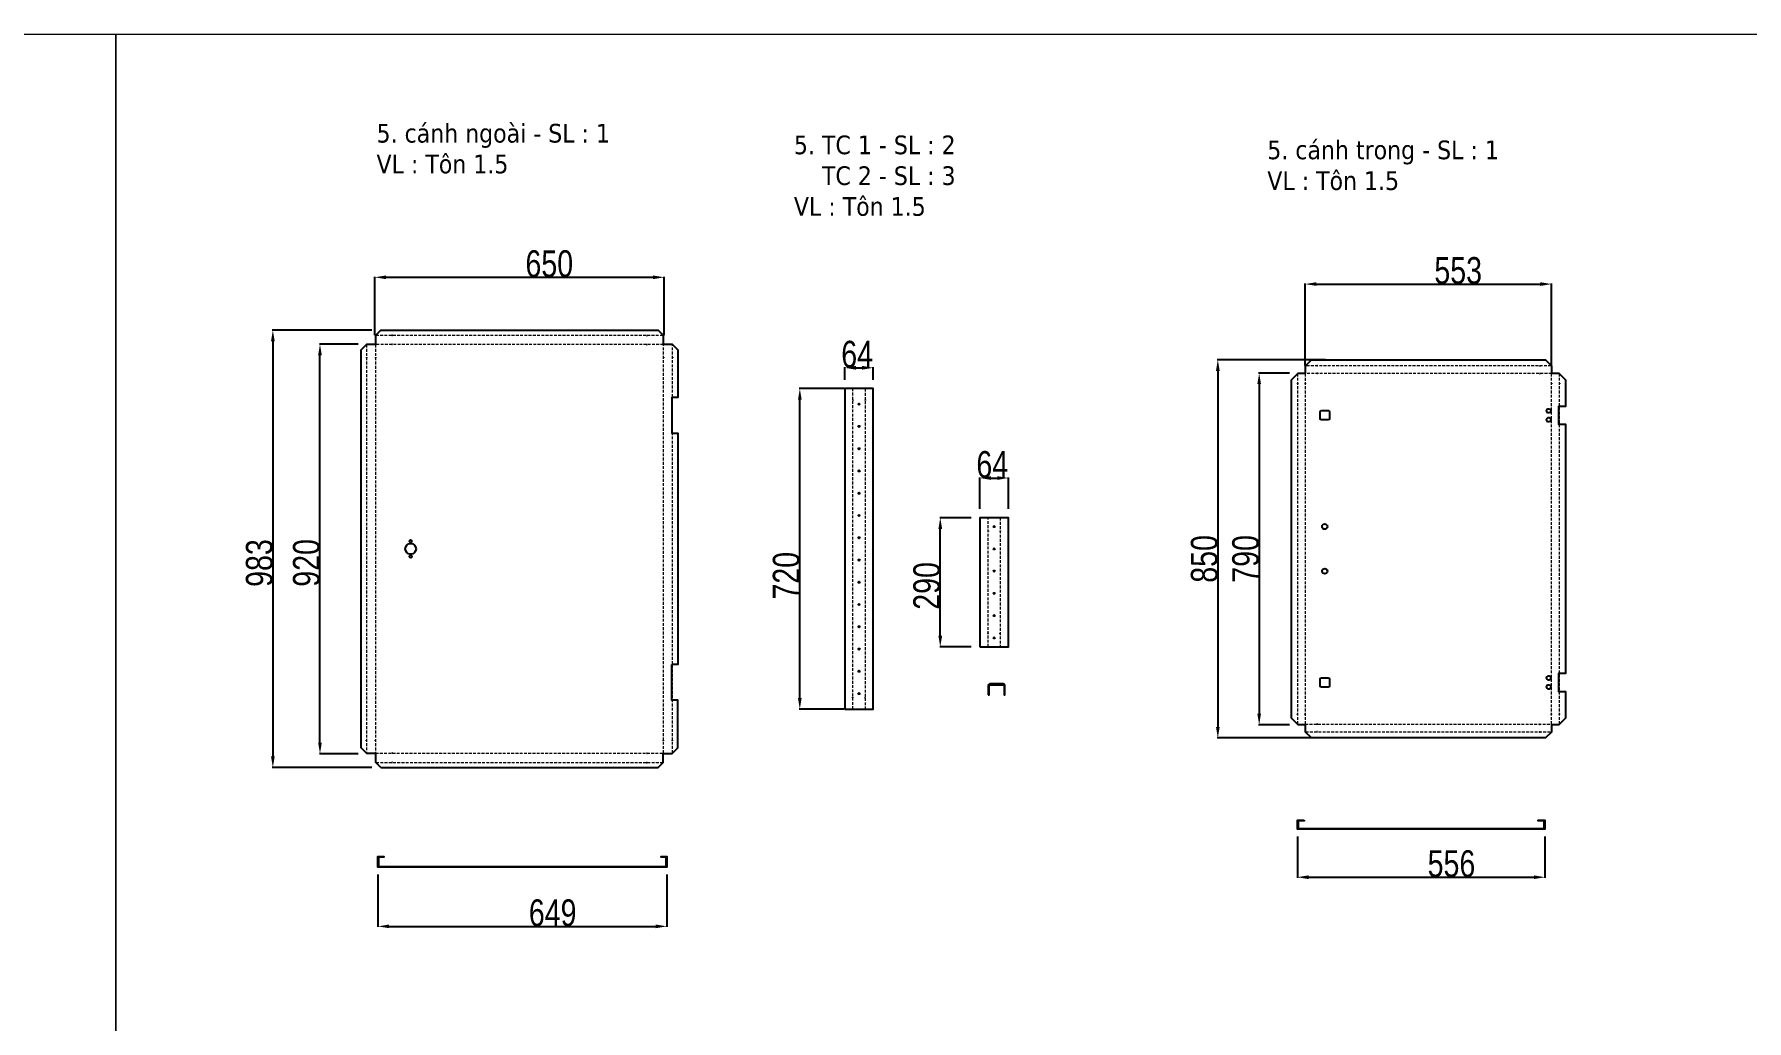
# Model space of a CAD drawing. Header units: inches. Extents: x 21 to 136330, y 8 to 58290.
# Drawn here: x 38993 to 42840, y 37250 to 39466 of the extents above; entities that cross this region are included whole.
import ezdxf
from ezdxf.enums import TextEntityAlignment as Align

# ---------------------------------------------------------------- set-up
doc = ezdxf.new("R2010")
doc.units = ezdxf.units.IN
doc.header["$MEASUREMENT"] = 0
doc.linetypes.add('HIDDEN', pattern=[9.525, 6.35, -3.175])
doc.layers.add('0 TĂNG CỨNG', color=7, linetype='Continuous', lineweight=15)
doc.layers.add('@.0.DM. NÉT ĐỨT', color=8, linetype='HIDDEN', lineweight=9)
doc.layers.add('@.0.DM. NÉT CHÍNH', color=7, linetype='Continuous')
doc.layers.add('@.DM. NÉT CHÍNH', color=7, linetype='Continuous')
doc.layers.add('@.DM. KÍCH THƯỚC', color=8, linetype='Continuous', transparency=0.2)
doc.layers.add('@.DM. KÍCH THƯỚC @ 1', color=8, linetype='Continuous', transparency=0.2)
doc.styles.add('ARIAL', font='arial.ttf')
doc.styles.add('Note Text (ISO)', font='tahoma.ttf')
doc.styles.add('roman', font='roman.shx', dxfattribs={"width": 0.8})
doc.styles.add('Tahoma (Input Text)', font='tahoma.ttf')
doc.dimstyles.new('Kích thước Duy Mạnh', dxfattribs={"dimtxt": 30, "dimasz": 25, "dimexe": 1.25, "dimexo": 20, "dimtad": 1, "dimdec": 1, "dimtxsty": 'roman', "dimcen": 2.5, "dimclrd": 8, "dimclre": 8, "dimclrt": 2, "dimadec": 0, "dimazin": 0, "dimtfac": 1, "dimtdec": 1, "dimtix": 1, "dimtmove": 0, "dimatfit": 3, "dimfxl": 1, "dimtfillclr": 1, "dimarcsym": 0})

# ---------------------------------------------------------------- blocks, each defined once
blk = doc.blocks.new('*D678')
at = {"layer": '@.DM. KÍCH THƯỚC', "color": 8, "lineweight": -2, "transparency": 16777216}
for p, q in [((39751.8, 38801.2), (39527.9, 38801.2)), ((39751.8, 37818.7), (39527.9, 37818.7))]:
    blk.add_line(p, q, dxfattribs=at)
at = {"layer": '@.DM. KÍCH THƯỚC', "lineweight": -2, "transparency": 16777216}
blk.add_line((39529.1, 38776.2), (39529.1, 37843.7), dxfattribs=at)
at = {"layer": '@.DM. KÍCH THƯỚC', "transparency": 16777216}
for points in [[(39525, 38776.2), (39533.3, 38776.2), (39529.1, 38801.2)], [(39525, 37843.7), (39533.3, 37843.7), (39529.1, 37818.7)]]:
    blk.add_solid(points, dxfattribs=at)
at = {"layer": 'Defpoints', "color": 0, "transparency": 16777216}
for p in [(39771.8, 38801.2), (39529.1, 37818.7), (39771.8, 37818.7)]:
    blk.add_point(p, dxfattribs=at)
at = {"layer": '@.DM. KÍCH THƯỚC', "color": 2, "transparency": 16777216, "insert": (39468.5, 38224.6), "char_height": 60, "attachment_point": 1, "rotation": 90, "style": 'roman'}
blk.add_mtext('983', dxfattribs=at)
blk = doc.blocks.new('*D679')
at = {"layer": '@.DM. KÍCH THƯỚC', "color": 8, "lineweight": -2, "transparency": 16777216}
for p, q in [((41117.7, 38399.9), (41117.7, 38470.3)), ((41181.5, 38399.9), (41181.5, 38470.3))]:
    blk.add_line(p, q, dxfattribs=at)
at = {"layer": '@.DM. KÍCH THƯỚC', "lineweight": -2, "transparency": 16777216}
blk.add_line((41142.7, 38469.1), (41156.5, 38469.1), dxfattribs=at)
at = {"layer": '@.DM. KÍCH THƯỚC', "transparency": 16777216}
for points in [[(41142.7, 38473.2), (41142.7, 38464.9), (41117.7, 38469.1)], [(41156.5, 38473.2), (41156.5, 38464.9), (41181.5, 38469.1)]]:
    blk.add_solid(points, dxfattribs=at)
at = {"layer": 'Defpoints', "color": 0, "transparency": 16777216}
for p in [(41181.5, 38469.1), (41117.7, 38379.9), (41181.5, 38379.9)]:
    blk.add_point(p, dxfattribs=at)
at = {"layer": '@.DM. KÍCH THƯỚC', "color": 2, "transparency": 16777216, "insert": (41109.6, 38529.7), "char_height": 60, "attachment_point": 1, "style": 'roman'}
blk.add_mtext('64', dxfattribs=at)
blk = doc.blocks.new('*D680')
at = {"layer": '@.DM. KÍCH THƯỚC', "color": 8, "lineweight": -2, "transparency": 16777216}
for p, q in [((40814.2, 38689.9), (40814.2, 38718)), ((40878, 38689.9), (40878, 38718))]:
    blk.add_line(p, q, dxfattribs=at)
at = {"layer": '@.DM. KÍCH THƯỚC', "lineweight": -2, "transparency": 16777216}
blk.add_line((40839.2, 38716.7), (40853, 38716.7), dxfattribs=at)
at = {"layer": '@.DM. KÍCH THƯỚC', "transparency": 16777216}
for points in [[(40839.2, 38720.9), (40839.2, 38712.5), (40814.2, 38716.7)], [(40853, 38720.9), (40853, 38712.5), (40878, 38716.7)]]:
    blk.add_solid(points, dxfattribs=at)
at = {"layer": 'Defpoints', "color": 0, "transparency": 16777216}
for p in [(40878, 38716.7), (40814.2, 38669.9), (40878, 38669.9)]:
    blk.add_point(p, dxfattribs=at)
at = {"layer": '@.DM. KÍCH THƯỚC', "color": 2, "transparency": 16777216, "insert": (40806.1, 38777.3), "char_height": 60, "attachment_point": 1, "style": 'roman'}
blk.add_mtext('64', dxfattribs=at)
blk = doc.blocks.new('*D681')
at = {"layer": '@.DM. KÍCH THƯỚC', "color": 8, "lineweight": -2, "transparency": 16777216}
for p, q in [((40812.4, 38669.9), (40711.7, 38669.9)), ((40812.4, 37949.9), (40711.7, 37949.9))]:
    blk.add_line(p, q, dxfattribs=at)
at = {"layer": '@.DM. KÍCH THƯỚC', "lineweight": -2, "transparency": 16777216}
blk.add_line((40713, 37974.9), (40713, 38644.9), dxfattribs=at)
at = {"layer": '@.DM. KÍCH THƯỚC', "transparency": 16777216}
for points in [[(40708.8, 38644.9), (40717.1, 38644.9), (40713, 38669.9)], [(40708.8, 37974.9), (40717.1, 37974.9), (40713, 37949.9)]]:
    blk.add_solid(points, dxfattribs=at)
at = {"layer": 'Defpoints', "color": 0, "transparency": 16777216}
for p in [(40713, 38669.9), (40832.4, 38669.9), (40832.4, 37949.9)]:
    blk.add_point(p, dxfattribs=at)
at = {"layer": '@.DM. KÍCH THƯỚC', "color": 2, "transparency": 16777216, "insert": (40652.3, 38196), "char_height": 60, "attachment_point": 1, "rotation": 90, "style": 'roman'}
blk.add_mtext('720', dxfattribs=at)
blk = doc.blocks.new('*D682')
at = {"layer": '@.DM. KÍCH THƯỚC', "color": 8, "lineweight": -2, "transparency": 16777216}
for p, q in [((41097.7, 38379.9), (41027.3, 38379.9)), ((41097.7, 38089.9), (41027.3, 38089.9))]:
    blk.add_line(p, q, dxfattribs=at)
at = {"layer": '@.DM. KÍCH THƯỚC', "lineweight": -2, "transparency": 16777216}
blk.add_line((41028.5, 38114.9), (41028.5, 38354.9), dxfattribs=at)
at = {"layer": '@.DM. KÍCH THƯỚC', "transparency": 16777216}
for points in [[(41024.3, 38354.9), (41032.7, 38354.9), (41028.5, 38379.9)], [(41024.3, 38114.9), (41032.7, 38114.9), (41028.5, 38089.9)]]:
    blk.add_solid(points, dxfattribs=at)
at = {"layer": 'Defpoints', "color": 0, "transparency": 16777216}
for p in [(41028.5, 38379.9), (41117.7, 38379.9), (41117.7, 38089.9)]:
    blk.add_point(p, dxfattribs=at)
at = {"layer": '@.DM. KÍCH THƯỚC', "color": 2, "transparency": 16777216, "insert": (40967.9, 38173.2), "char_height": 60, "attachment_point": 1, "rotation": 90, "style": 'roman'}
blk.add_mtext('290', dxfattribs=at)
blk = doc.blocks.new('*D683')
at = {"layer": '@.DM. KÍCH THƯỚC', "color": 8, "lineweight": -2, "transparency": 16777216}
for p, q in [((39720.8, 38769.9), (39633.7, 38769.9)), ((39720.8, 37849.9), (39633.7, 37849.9))]:
    blk.add_line(p, q, dxfattribs=at)
at = {"layer": '@.DM. KÍCH THƯỚC', "lineweight": -2, "transparency": 16777216}
blk.add_line((39635, 37874.9), (39635, 38744.9), dxfattribs=at)
at = {"layer": '@.DM. KÍCH THƯỚC', "transparency": 16777216}
for points in [[(39630.8, 38744.9), (39639.1, 38744.9), (39635, 38769.9)], [(39630.8, 37874.9), (39639.1, 37874.9), (39635, 37849.9)]]:
    blk.add_solid(points, dxfattribs=at)
at = {"layer": 'Defpoints', "color": 0, "transparency": 16777216}
for p in [(39635, 38769.9), (39740.8, 38769.9), (39740.8, 37849.9)]:
    blk.add_point(p, dxfattribs=at)
at = {"layer": '@.DM. KÍCH THƯỚC', "color": 2, "transparency": 16777216, "insert": (39574.3, 38224.9), "char_height": 60, "attachment_point": 1, "rotation": 90, "style": 'roman'}
blk.add_mtext('920', dxfattribs=at)
blk = doc.blocks.new('*D684')
at = {"layer": '@.DM. KÍCH THƯỚC', "color": 8, "lineweight": -2, "transparency": 16777216}
for p, q in [((39765.3, 37578.3), (39765.3, 37460.8)), ((40414.3, 37578.3), (40414.3, 37460.8))]:
    blk.add_line(p, q, dxfattribs=at)
at = {"layer": '@.DM. KÍCH THƯỚC', "lineweight": -2, "transparency": 16777216}
blk.add_line((39790.3, 37462), (40389.3, 37462), dxfattribs=at)
at = {"layer": '@.DM. KÍCH THƯỚC', "transparency": 16777216}
for points in [[(39790.3, 37466.2), (39790.3, 37457.9), (39765.3, 37462)], [(40389.3, 37466.2), (40389.3, 37457.9), (40414.3, 37462)]]:
    blk.add_solid(points, dxfattribs=at)
at = {"layer": 'Defpoints', "color": 0, "transparency": 16777216}
for p in [(39765.3, 37598.3), (40414.3, 37598.3), (40414.3, 37462)]:
    blk.add_point(p, dxfattribs=at)
at = {"layer": '@.DM. KÍCH THƯỚC', "color": 2, "transparency": 16777216, "insert": (40104.2, 37522.7), "char_height": 60, "attachment_point": 1, "style": 'roman'}
blk.add_mtext('649', dxfattribs=at)
blk = doc.blocks.new('*D708')
at = {"layer": '@.DM. KÍCH THƯỚC', "color": 8, "lineweight": -2, "transparency": 16777216}
for p, q in [((41812.8, 38704.9), (41743.7, 38704.9)), ((41812.8, 37914.9), (41743.7, 37914.9))]:
    blk.add_line(p, q, dxfattribs=at)
at = {"layer": '@.DM. KÍCH THƯỚC', "lineweight": -2, "transparency": 16777216}
blk.add_line((41745, 38679.9), (41745, 37939.9), dxfattribs=at)
at = {"layer": '@.DM. KÍCH THƯỚC', "transparency": 16777216}
for points in [[(41740.8, 38679.9), (41749.1, 38679.9), (41745, 38704.9)], [(41740.8, 37939.9), (41749.1, 37939.9), (41745, 37914.9)]]:
    blk.add_solid(points, dxfattribs=at)
at = {"layer": 'Defpoints', "color": 0, "transparency": 16777216}
for p in [(41832.8, 38704.9), (41745, 37914.9), (41832.8, 37914.9)]:
    blk.add_point(p, dxfattribs=at)
at = {"layer": '@.DM. KÍCH THƯỚC', "color": 2, "transparency": 16777216, "insert": (41684.3, 38233.9), "char_height": 60, "attachment_point": 1, "rotation": 90, "style": 'roman'}
blk.add_mtext('790', dxfattribs=at)
blk = doc.blocks.new('*D709')
at = {"layer": '@.DM. KÍCH THƯỚC', "color": 8, "lineweight": -2, "transparency": 16777216}
for p, q in [((41894.3, 38734.7), (41650.8, 38734.7)), ((41894.3, 37885.2), (41650.8, 37885.2))]:
    blk.add_line(p, q, dxfattribs=at)
at = {"layer": '@.DM. KÍCH THƯỚC', "lineweight": -2, "transparency": 16777216}
blk.add_line((41652.1, 38709.7), (41652.1, 37910.2), dxfattribs=at)
at = {"layer": '@.DM. KÍCH THƯỚC', "transparency": 16777216}
for points in [[(41647.9, 38709.7), (41656.3, 38709.7), (41652.1, 38734.7)], [(41647.9, 37910.2), (41656.3, 37910.2), (41652.1, 37885.2)]]:
    blk.add_solid(points, dxfattribs=at)
at = {"layer": 'Defpoints', "color": 0, "transparency": 16777216}
for p in [(41914.3, 38734.7), (41652.1, 37885.2), (41914.3, 37885.2)]:
    blk.add_point(p, dxfattribs=at)
at = {"layer": '@.DM. KÍCH THƯỚC', "color": 2, "transparency": 16777216, "insert": (41591.5, 38233.9), "char_height": 60, "attachment_point": 1, "rotation": 90, "style": 'roman'}
blk.add_mtext('850', dxfattribs=at)
blk = doc.blocks.new('*D710')
at = {"layer": '@.DM. KÍCH THƯỚC', "color": 8, "lineweight": -2, "transparency": 16777216}
for p, q in [((39758.3, 38789.9), (39758.3, 38921.2)), ((40408.1, 38789.9), (40408.1, 38921.2))]:
    blk.add_line(p, q, dxfattribs=at)
at = {"layer": '@.DM. KÍCH THƯỚC', "lineweight": -2, "transparency": 16777216}
blk.add_line((39783.3, 38919.9), (40383.1, 38919.9), dxfattribs=at)
at = {"layer": '@.DM. KÍCH THƯỚC', "transparency": 16777216}
for points in [[(39783.3, 38924.1), (39783.3, 38915.8), (39758.3, 38919.9)], [(40383.1, 38924.1), (40383.1, 38915.8), (40408.1, 38919.9)]]:
    blk.add_solid(points, dxfattribs=at)
at = {"layer": 'Defpoints', "color": 0, "transparency": 16777216}
for p in [(40408.1, 38919.9), (39758.3, 38769.9), (40408.1, 38769.9)]:
    blk.add_point(p, dxfattribs=at)
at = {"layer": '@.DM. KÍCH THƯỚC', "color": 2, "transparency": 16777216, "insert": (40096.6, 38980.6), "char_height": 60, "attachment_point": 1, "style": 'roman'}
blk.add_mtext('650', dxfattribs=at)
blk = doc.blocks.new('*D711')
at = {"layer": '@.DM. KÍCH THƯỚC', "color": 8, "lineweight": -2, "transparency": 16777216}
for p, q in [((41831, 37663.7), (41831, 37571.2)), ((42387, 37663.7), (42387, 37571.2))]:
    blk.add_line(p, q, dxfattribs=at)
at = {"layer": '@.DM. KÍCH THƯỚC', "lineweight": -2, "transparency": 16777216}
blk.add_line((41856, 37572.4), (42362, 37572.4), dxfattribs=at)
at = {"layer": '@.DM. KÍCH THƯỚC', "transparency": 16777216}
for points in [[(41856, 37576.6), (41856, 37568.2), (41831, 37572.4)], [(42362, 37576.6), (42362, 37568.2), (42387, 37572.4)]]:
    blk.add_solid(points, dxfattribs=at)
at = {"layer": 'Defpoints', "color": 0, "transparency": 16777216}
for p in [(41831, 37683.7), (42387, 37683.7), (42387, 37572.4)]:
    blk.add_point(p, dxfattribs=at)
at = {"layer": '@.DM. KÍCH THƯỚC', "color": 2, "transparency": 16777216, "insert": (42123.4, 37633), "char_height": 60, "attachment_point": 1, "style": 'roman'}
blk.add_mtext('556', dxfattribs=at)
blk = doc.blocks.new('*D713')
at = {"layer": '@.DM. KÍCH THƯỚC', "color": 8, "lineweight": -2, "transparency": 16777216}
for p, q in [((41848.5, 38721.9), (41848.5, 38906)), ((42401.9, 38721.9), (42401.9, 38906))]:
    blk.add_line(p, q, dxfattribs=at)
at = {"layer": '@.DM. KÍCH THƯỚC', "lineweight": -2, "transparency": 16777216}
blk.add_line((41873.5, 38904.7), (42376.9, 38904.7), dxfattribs=at)
at = {"layer": '@.DM. KÍCH THƯỚC', "transparency": 16777216}
for points in [[(41873.5, 38908.9), (41873.5, 38900.6), (41848.5, 38904.7)], [(42376.9, 38908.9), (42376.9, 38900.6), (42401.9, 38904.7)]]:
    blk.add_solid(points, dxfattribs=at)
at = {"layer": 'Defpoints', "color": 0, "transparency": 16777216}
for p in [(42401.9, 38904.7), (41848.5, 38701.9), (42401.9, 38701.9)]:
    blk.add_point(p, dxfattribs=at)
at = {"layer": '@.DM. KÍCH THƯỚC', "color": 2, "transparency": 16777216, "insert": (42138.5, 38965.3), "char_height": 60, "attachment_point": 1, "style": 'roman'}
blk.add_mtext('553', dxfattribs=at)
blk = doc.blocks.new('KHUNG KT1')
at = {"color": 7}
blk.add_lwpolyline([(0, 0), (7128, 0), (7128, -5040), (0, -5040)], close=True, dxfattribs=at)
at = {"color": 1, "style": 'Tahoma (Input Text)', "flags": 8}
for tag, p in [('#01', (328.9, -4851.1)), ('#03', (1514.7, -4846.3)), ('#05', (2819, -4851.1)), ('#07', (4424, -4851.1)), ('#09', (5172.9, -4851.1)), ('#02', (189.8, -4995.1)), ('#04', (1755.3, -4995.1)), ('#06', (2727.8, -4995.1)), ('#08', (4382.7, -4995.1)), ('#10', (5172.9, -4995.1))]:
    blk.add_attdef(tag, p, '', height=60, dxfattribs=at)
blk.add_attdef('#11', text='', height=60, dxfattribs=at).set_placement((6996, -4961.6), align=Align.CENTER)
at = {"layer": '0 TĂNG CỨNG', "color": 1, "style": 'ARIAL'}
blk.add_attdef('#12', (852.8, -4987.6), '', height=60, dxfattribs=at)
blk = doc.blocks.new('*U240')
at = {"layer": '@.0.DM. NÉT CHÍNH'}
blk.add_circle((0, 0), 1.5, dxfattribs=at)
blk = doc.blocks.new('*U241')
at = {"layer": '@.DM. NÉT CHÍNH', "color": 0, "linetype": 'ByBlock', "lineweight": -2, "transparency": 16777216}
for p in [(0, 650), (0, 600), (0, 550), (0, 500), (0, 450), (0, 400), (0, 350), (0, 300), (0, 250), (0, 200), (0, 150), (0, 100), (0, 50), (0, 0)]:
    blk.add_blockref('*U240', p, dxfattribs=at)
blk = doc.blocks.new('*U242')
at = {"layer": '@.0.DM. NÉT CHÍNH'}
blk.add_circle((0, 0), 1.5, dxfattribs=at)
blk = doc.blocks.new('*U243')
at = {"layer": '@.DM. NÉT CHÍNH', "color": 0, "linetype": 'ByBlock', "lineweight": -2, "transparency": 16777216}
for p in [(0, 250), (0, 200), (0, 150), (0, 100), (0, 50), (0, 0)]:
    blk.add_blockref('*U242', p, dxfattribs=at)

msp = doc.modelspace()

# ---------------------------------------------------------------- linework, layer by layer
at = {"layer": '@.0.DM. NÉT CHÍNH', "color": 1}
for p, q in [((39797.7749, 38789.5258), (39796.2749, 38789.5258)), ((40368.6598, 38789.5258), (40370.1598, 38789.5258)), ((39797.7749, 38768.6329), (39796.2749, 38768.6329)), ((40368.6598, 38768.6329), (40370.1598, 38768.6329)), ((39739.128, 38740.8227), (39739.128, 38739.3227)), ((39760.0209, 38740.8227), (39760.0209, 38739.3227)), ((40406.4138, 38740.8227), (40406.4138, 38739.3227)), ((40427.3067, 38740.8227), (40427.3067, 38739.3227)), ((41876.0394, 38721.0258), (41874.5394, 38721.0258)), ((41876.0394, 38703.6329), (41874.5394, 38703.6329)), ((42374.3792, 38721.0258), (42375.8792, 38721.0258)), ((42374.3792, 38703.6329), (42375.8792, 38703.6329)), ((41831.1199, 38681.8134), (41831.1199, 38680.3134)), ((41848.5128, 38681.8134), (41848.5128, 38680.3134)), ((42401.9057, 38681.8134), (42401.9057, 38680.3134)), ((42419.2987, 38681.8134), (42419.2987, 38680.3134)), ((40832.3614, 38644.7755), (40832.3614, 38643.2755)), ((40859.7544, 38644.9705), (40859.7544, 38643.4705)), ((41135.9191, 38350.2311), (41135.9191, 38348.7311)), ((41163.312, 38350.5436), (41163.312, 38349.0436)), ((41135.9191, 38119.6417), (41135.9191, 38121.1417)), ((41163.312, 38119.3293), (41163.312, 38120.8293)), ((40832.3614, 37975.0973), (40832.3614, 37976.5973)), ((40859.7544, 37974.9024), (40859.7544, 37976.4024)), ((41831.1199, 37938.0595), (41831.1199, 37939.5595)), ((41848.5128, 37938.0595), (41848.5128, 37939.5595)), ((42401.9057, 37938.0595), (42401.9057, 37939.5595)), ((42419.2987, 37938.0595), (42419.2987, 37939.5595)), ((41876.0394, 37916.24), (41874.5394, 37916.24)), ((41876.0394, 37898.8471), (41874.5394, 37898.8471)), ((42374.3792, 37916.24), (42375.8792, 37916.24)), ((42374.3792, 37898.8471), (42375.8792, 37898.8471)), ((39739.128, 37879.0501), (39739.128, 37880.5501)), ((39760.0209, 37879.0501), (39760.0209, 37880.5501)), ((40406.4138, 37879.0501), (40406.4138, 37880.5501)), ((40427.3067, 37879.0501), (40427.3067, 37880.5501)), ((39797.7749, 37851.24), (39796.2749, 37851.24)), ((39797.7749, 37830.3471), (39796.2749, 37830.3471)), ((40368.6598, 37851.24), (40370.1598, 37851.24)), ((40368.6598, 37830.3471), (40370.1598, 37830.3471))]:
    msp.add_line(p, q, dxfattribs=at)
at = {"layer": '@.0.DM. NÉT CHÍNH', "color": 0}
for p, q in [((39760.0209, 38768.6491), (39760.0209, 38769.9048)), ((40406.4138, 38768.6491), (40406.4138, 38769.9048)), ((41848.5128, 38703.6491), (41848.5128, 38704.9048)), ((42401.9057, 38703.6491), (42401.9057, 38704.9048)), ((41848.5128, 37916.2238), (41848.5128, 37914.968)), ((42401.9057, 37916.2238), (42401.9057, 37914.968)), ((39760.0209, 37851.2238), (39760.0209, 37849.968)), ((40406.4138, 37851.2238), (40406.4138, 37849.968))]:
    msp.add_line(p, q, dxfattribs=at)
at = {"layer": '@.0.DM. NÉT CHÍNH'}
for p, q in [((41845.9846, 37699.2068), (41845.9846, 37700.7068)), ((42371.9846, 37699.2068), (42371.9846, 37700.7068)), ((39778.2634, 37617.2836), (39778.2634, 37618.7836)), ((40401.2634, 37617.2836), (40401.2634, 37618.7836))]:
    msp.add_line(p, q, dxfattribs=at)
for points in [[(39760.4174, 38769.9364), (39760.4174, 38789.8516), (39771.7881, 38801.2223), (40394.6466, 38801.2223), (40406.0174, 38789.8516), (40406.0174, 38769.9364), (40425.9325, 38769.9364), (40439.0032, 38756.8657), (40439.0032, 38649.9364), (40425.6103, 38649.9364), (40425.6103, 38569.9364), (40439.0032, 38569.9364), (40439.0032, 38349.9364), (40439.0032, 38349.9364), (40439.0032, 38269.9364), (40439.0032, 38269.9364), (40439.0032, 38049.9364), (40425.6103, 38049.9364)], [(39771.7881, 37818.6506), (39760.4174, 37830.0213), (39760.4174, 37849.9364), (39740.5022, 37849.9364), (39727.4315, 37863.0071), (39727.4315, 38756.8657), (39740.5022, 38769.9364), (39760.4174, 38769.9364)], [(41817.4234, 38689.8657), (41832.4942, 38704.9364), (41848.9093, 38704.9364), (41848.9093, 38721.3516), (41862.28, 38734.7223), (42388.1386, 38734.7223), (42401.5093, 38721.3516), (42401.5093, 38704.9364), (42417.9244, 38704.9364), (42432.9951, 38689.8657), (42432.9951, 38629.9364), (42417.1022, 38629.9364), (42417.1022, 38589.9364), (42432.9951, 38589.9364), (42432.9951, 38329.9364), (42432.9951, 38329.9364)], [(42432.9951, 38329.9364), (42432.9951, 38289.9364), (42432.9951, 38289.9364), (42432.9951, 38029.9364), (42417.1022, 38029.9364), (42417.1022, 37989.9364), (42432.9951, 37989.9364), (42432.9951, 37930.0071), (42417.9244, 37914.9364), (42401.5093, 37914.9364), (42401.5093, 37898.5213), (42388.1386, 37885.1506), (41862.28, 37885.1506), (41848.9093, 37898.5213), (41848.9093, 37914.9364), (41832.4942, 37914.9364), (41817.4234, 37930.0071), (41817.4234, 38689.8657)], [(39771.7881, 37818.6506), (40394.6466, 37818.6506), (40406.0174, 37830.0213), (40406.0174, 37849.9364), (40425.9325, 37849.9364), (40439.0032, 37863.0071), (40439.0032, 37969.9364), (40425.6103, 37969.9364), (40425.6103, 38049.9364)]]:
    msp.add_lwpolyline(points, dxfattribs=at)
for points in [[(40814.165, 37949.9364), (40877.9508, 37949.9364), (40877.9508, 38669.9364), (40814.165, 38669.9364)], [(41117.7226, 38089.9364), (41181.5085, 38089.9364), (41181.5085, 38379.9364), (41117.7226, 38379.9364)], [(41846.0553, 37700.7068), (41846.0553, 37699.2068), (41832.4846, 37699.2068), (41832.4846, 37682.2068), (42385.4846, 37682.2068), (42385.4846, 37699.2068), (42371.9139, 37699.2068), (42371.9139, 37700.7068), (42386.9846, 37700.7068), (42386.9846, 37680.7068), (41830.9846, 37680.7068), (41830.9846, 37700.7068)], [(39766.7634, 37617.2836), (39766.7634, 37596.7836), (40412.7634, 37596.7836), (40412.7634, 37617.2836), (40401.1927, 37617.2836), (40401.1927, 37618.7836), (40414.2634, 37618.7836), (40414.2634, 37595.2836), (39765.2634, 37595.2836), (39765.2634, 37618.7836), (39778.3341, 37618.7836), (39778.3341, 37617.2836)]]:
    msp.add_lwpolyline(points, close=True, dxfattribs=at)
at = {"layer": '@.0.DM. NÉT CHÍNH', "color": 2}
for points in [[(41884.7093, 38620.4364), (41899.7093, 38620.4364, -0.414213562), (41902.7093, 38617.4364), (41902.7093, 38602.4364, -0.414213562), (41899.7093, 38599.4364), (41884.7093, 38599.4364, -0.414213562), (41881.7093, 38602.4364), (41881.7093, 38617.4364, -0.414213562)], [(42396.7093, 38615.9364, 1), (42396.7093, 38623.9364), (42393.7093, 38623.9364, 1), (42393.7093, 38615.9364)], [(42396.7093, 38595.9364, 1), (42396.7093, 38603.9364), (42393.7093, 38603.9364, 1), (42393.7093, 38595.9364)], [(41884.7093, 38020.4364), (41899.7093, 38020.4364, -0.414213562), (41902.7093, 38017.4364), (41902.7093, 38002.4364, -0.414213562), (41899.7093, 37999.4364), (41884.7093, 37999.4364, -0.414213562), (41881.7093, 38002.4364), (41881.7093, 38017.4364, -0.414213562)], [(42396.7093, 38015.9364, 1), (42396.7093, 38023.9364), (42393.7093, 38023.9364, 1), (42393.7093, 38015.9364)], [(42396.7093, 37995.9364, 1), (42396.7093, 38003.9364), (42393.7093, 38003.9364, 1), (42393.7093, 37995.9364)]]:
    msp.add_lwpolyline(points, format="xyb", close=True, dxfattribs=at)
at = {"layer": '@.0.DM. NÉT CHÍNH'}
msp.add_lwpolyline([(41136.2328, 37982.2912), (41138.1078, 37982.2912), (41138.1078, 38002.9162, -0.414213562), (41139.9828, 38004.7912), (41169.9828, 38004.7912, -0.414213562), (41171.8578, 38002.9162), (41171.8578, 37982.2912), (41173.7328, 37982.2912), (41173.7328, 38002.9162, 0.414213562), (41169.9828, 38006.6662), (41139.9828, 38006.6662, 0.414213562), (41136.2328, 38002.9162)], format="xyb", close=True, dxfattribs=at)
at = {"layer": '@.0.DM. NÉT CHÍNH', "color": 2}
for centre, radius in [((41892.2093, 38359.9364), 6), ((39838.7174, 38309.9364), 12), ((39838.7174, 38326.9364), 3), ((39838.7174, 38292.9364), 3), ((41892.2093, 38259.9364), 6)]:
    msp.add_circle(centre, radius, dxfattribs=at)
at = {"layer": '@.0.DM. NÉT CHÍNH'}
for centre in [(41149.6156, 38109.9364), (40846.0579, 37984.9364)]:
    msp.add_circle(centre, 1.5, dxfattribs=at)
at = {"layer": '@.0.DM. NÉT ĐỨT'}
for p, q in [((40405.332, 38789.5258), (39761.1027, 38789.5258)), ((39739.128, 38768.7117), (39739.128, 37851.1611)), ((40427.3067, 37851.3107), (40427.3067, 38768.5622)), ((41831.1199, 38703.7117), (41831.1199, 37916.1611)), ((42400.8239, 38721.0258), (41849.5946, 38721.0258)), ((42419.2987, 37916.3107), (42419.2987, 38703.5622)), ((40832.3614, 37949.9364), (40832.3614, 38669.9364)), ((40859.7544, 38669.9364), (40859.7544, 37949.9364)), ((41135.9191, 38089.9364), (41135.9191, 38379.9364)), ((41163.312, 38379.9364), (41163.312, 38089.9364)), ((41849.5946, 37898.8471), (42400.8239, 37898.8471)), ((39761.1027, 37830.3471), (40405.332, 37830.3471))]:
    msp.add_line(p, q, dxfattribs=at)
for points in [[(40406.4138, 38768.6329), (39760.0209, 38768.6329), (39760.0209, 37851.24), (40406.4138, 37851.24)], [(41848.5128, 37916.24), (42401.9057, 37916.24), (42401.9057, 38703.6329), (41848.5128, 38703.6329)]]:
    msp.add_lwpolyline(points, close=True, dxfattribs=at)

# ---------------------------------------------------------------- block references
at = {"layer": '0 TĂNG CỨNG', "color": 1, "xscale": 0.8792977987369557, "yscale": 0.8792977987369557, "zscale": 0.8792977987369557}
for p in [(32909.0457, 39465.8614), (39176.6804, 39465.8614)]:
    msp.add_blockref('KHUNG KT1', p, dxfattribs=at)
at = {"layer": '@.DM. NÉT CHÍNH'}
for name, p in [('*U241', (40846.0579, 37984.9364)), ('*U243', (41149.6156, 38109.9364))]:
    msp.add_blockref(name, p, dxfattribs=at)

# ---------------------------------------------------------------- texts
at = {"layer": '@.0.DM. NÉT CHÍNH', "color": 2, "char_height": 41.999999, "width": 551.411705, "attachment_point": 1, "line_spacing_factor": 0.987884, "style": 'Note Text (ISO)'}
for s, insert in [('\\fTahoma|b0|i0;5. cánh ngoài - SL : 1\\P\\fTahoma|b0|i0;VL : Tôn 1.5\\P', (39762.0268, 39264.5916)), ('\\fTahoma|b0|i0;5. TC 1 - SL : 2 \\P\\fTahoma|b0|i0;    TC 2 - SL : 3\\P\\fTahoma|b0|i0;VL : Tôn 1.5\\P', (40699.696, 39238.4416)), ('\\fTahoma|b0|i0;5. cánh trong - SL : 1\\P\\fTahoma|b0|i0;VL : Tôn 1.5\\P', (41763.162, 39227.1974))]:
    msp.add_mtext(s, dxfattribs=dict(at, insert=insert))

# ---------------------------------------------------------------- dimensions: what is measured, and where the dimension line sits
at = {"layer": '@.DM. KÍCH THƯỚC @ 1', "color": 0}
for base, p1, p2, picture, middle in [((40408.1103, 38919.9364), (39758.3244, 38769.9364), (40408.1103, 38769.9364), '*D710', (40158.3483, 38919.9364)), ((42386.9846, 37572.4063), (41830.9846, 37683.7068), (42386.9846, 37683.7068), '*D711', (42183.9846, 37572.4063)), ((40414.2634, 37462.0253), (39765.2634, 37598.2836), (40414.2634, 37598.2836), '*D684', (40164.7634, 37462.0253))]:
    dim = msp.add_linear_dim(base=base, p1=p1, p2=p2, dimstyle='Kích thước Duy Mạnh', override={"dimscale": 1, "dimtxt": 60, "dimdec": 0, "dimclrd": 256, "dimtdec": 0, "dimtix": 1, "dimtofl": 0, "dimtmove": 0, "dimatfit": 1}, dxfattribs=at)
    dim.commit()
    dim.dimension.update_dxf_attribs({"geometry": picture, "text_midpoint": middle, "dimtype": 128})
for base, p1, p2, angle, override, picture, middle in [((42401.9057, 38904.7236), (41848.5128, 38701.9364), (42401.9057, 38701.9364), 180, {"dimscale": 1, "dimtxt": 60, "dimdec": 0, "dimclrd": 256, "dimtdec": 0, "dimtix": 1, "dimtofl": 0, "dimtmove": 0, "dimatfit": 1}, '*D713', (42200.2093, 38904.7236)), ((39529.1354, 37818.6506), (39771.7881, 38801.2223), (39771.7881, 37818.6506), 270, {"dimscale": 1, "dimtxt": 60, "dimdec": 0, "dimclrd": 256, "dimtdec": 0, "dimtix": 1, "dimtofl": 0, "dimtmove": 0, "dimatfit": 1}, '*D678', (39529.1354, 38286.2761)), ((39634.9743, 38769.9364), (39740.8244, 37849.9364), (39740.8244, 38769.9364), 90, {"dimscale": 1, "dimtxt": 60, "dimdec": 0, "dimclrd": 256, "dimtdec": 0, "dimtix": 1, "dimtofl": 0, "dimtmove": 0, "dimatfit": 1}, '*D683', (39634.9743, 38286.5773)), ((40877.9508, 38716.7103), (40814.165, 38669.9364), (40877.9508, 38669.9364), 180, {"dimscale": 1, "dimtxt": 60, "dimdec": 0, "dimclrd": 256, "dimtdec": 0, "dimtix": 1, "dimtofl": 1, "dimtmove": 0, "dimatfit": 1}, '*D680', (40846.0579, 38716.7103)), ((41652.0889, 37885.1506), (41914.3333, 38734.7223), (41914.3333, 37885.1506), 270, {"dimscale": 1, "dimtxt": 60, "dimdec": 0, "dimclrd": 256, "dimtdec": 0, "dimtix": 1, "dimtofl": 0, "dimtmove": 0, "dimatfit": 1}, '*D709', (41652.0889, 38295.6508)), ((41744.9655, 37914.9364), (41832.8164, 38704.9364), (41832.8164, 37914.9364), 90, {"dimscale": 1, "dimtxt": 60, "dimdec": 0, "dimclrd": 256, "dimtdec": 0, "dimtix": 1, "dimtofl": 0, "dimtmove": 0, "dimatfit": 1}, '*D708', (41744.9655, 38295.6508)), ((40712.9657, 38669.9364), (40832.3614, 37949.9364), (40832.3614, 38669.9364), 90, {"dimscale": 1, "dimtxt": 60, "dimdec": 0, "dimclrd": 256, "dimtdec": 0, "dimtix": 1, "dimtofl": 0, "dimtmove": 0, "dimatfit": 1}, '*D681', (40712.9657, 38257.6643)), ((41181.5085, 38469.0763), (41117.7226, 38379.9364), (41181.5085, 38379.9364), 180, {"dimscale": 1, "dimtxt": 60, "dimdec": 0, "dimclrd": 256, "dimtdec": 0, "dimtix": 1, "dimtofl": 1, "dimtmove": 0, "dimatfit": 1}, '*D679', (41149.6156, 38469.0763)), ((41028.5066, 38379.9364), (41117.7226, 38089.9364), (41117.7226, 38379.9364), 90, {"dimscale": 1, "dimtxt": 60, "dimdec": 0, "dimclrd": 256, "dimtdec": 0, "dimtix": 1, "dimtofl": 0, "dimtmove": 0, "dimatfit": 1}, '*D682', (41028.5066, 38234.9364))]:
    dim = msp.add_linear_dim(base=base, p1=p1, p2=p2, angle=angle, dimstyle='Kích thước Duy Mạnh', override=override, dxfattribs=at)
    dim.commit()
    dim.dimension.update_dxf_attribs({"geometry": picture, "text_midpoint": middle, "dimtype": 128})

doc.saveas('drawing.dxf')
